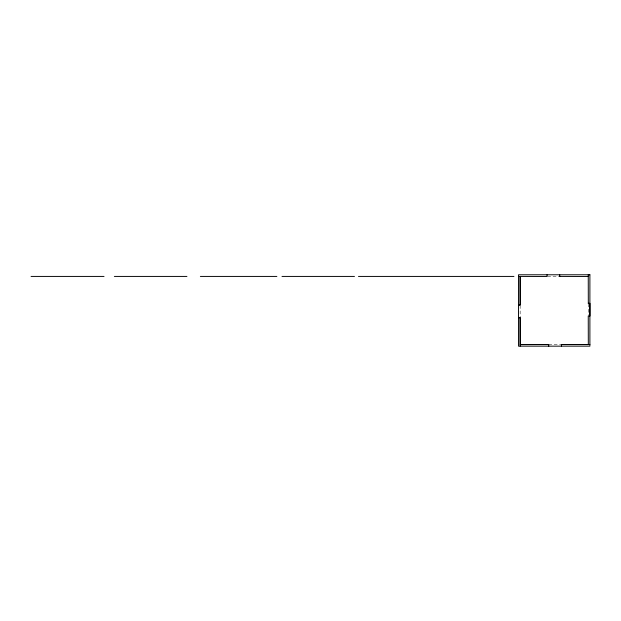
<?xml version="1.0" encoding="UTF-8"?>
<svg xmlns="http://www.w3.org/2000/svg" width="621" height="621" viewBox="0 0 621 621"><rect width="100%" height="100%" fill="white"/><g stroke="black" fill="none" stroke-linecap="round" stroke-linejoin="round"><path stroke-width="0.47" stroke-dasharray="3.1 2.33" d="M547.567 276.423L559.187 276.423M548.685 344.515L560.841 344.515M588.25 303.832L588.25 315.46M520.157 305.485L520.157 317.106"/><path stroke-width="0.93" d="M31.05 276.423L104.033 276.423M114.357 276.423L186.944 276.423M200.366 276.423L276.873 276.423M281.996 276.423L354.467 276.423M358.464 276.423L513.955 276.423M518.512 276.423L547.078 276.485L547.039 274.777M559.715 276.423L588.312 276.485M588.25 303.304L589.95 303.335L589.95 316.019L588.25 315.988L588.312 344.57L561.431 344.57M518.512 304.958L520.157 304.958L520.157 276.423L520.219 305.02L518.558 305.02M520.157 346.161L520.157 317.634L518.558 317.704L520.157 317.634L520.219 344.57L548.685 344.515L548.747 346.223M589.896 344.515L561.368 344.515L561.431 346.223M520.219 344.57L548.747 344.57M588.25 274.777L588.312 303.335M559.715 274.777L559.754 276.485M589.896 274.777L518.512 274.777L518.512 346.161L589.896 346.161L589.896 274.777"/></g></svg>
